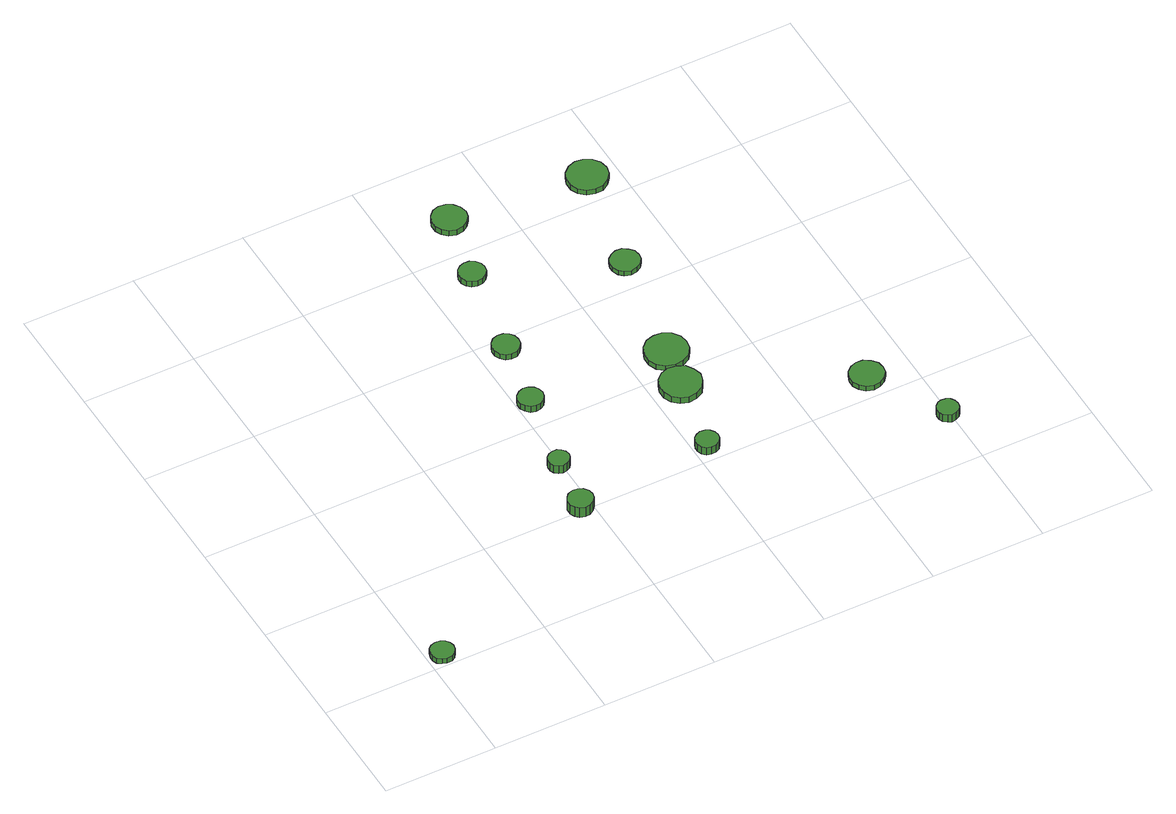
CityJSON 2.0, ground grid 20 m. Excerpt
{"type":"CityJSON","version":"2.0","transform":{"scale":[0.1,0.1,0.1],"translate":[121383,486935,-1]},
"CityObjects":{
"tree1":{"type":"SolitaryVegetationObject","attributes":{"function":"something"},"geometry":[{"type":"MultiSurface","lod":"1","boundaries":[[[0,1,2,3,4,5,6,7,8,9,10,11,12,13,14]],[[15,16,17,18,19,20,21,22,23,24,25,26,27,28,29]],[[0,29,28,1]],[[1,28,27,2]],[[2,27,26,3]],[[3,26,25,4]],[[4,25,24,5]],[[5,24,23,6]],[[6,23,22,7]],[[7,22,21,8]],[[8,21,20,9]],[[9,20,19,10]],[[10,19,18,11]],[[11,18,17,12]],[[12,17,16,13]],[[13,16,15,14]],[[14,15,29,0]]]}]},
"tree2":{"type":"SolitaryVegetationObject","attributes":{"function":"something"}},
"tree3":{"type":"SolitaryVegetationObject","attributes":{"function":"something"}},
"tree4":{"type":"SolitaryVegetationObject","attributes":{"function":"something"},"geometry":[{"type":"MultiSurface","lod":"1","boundaries":[[[30,31,32,33,34,35,36,37,38,39,40,41,42,43,44]],[[45,46,47,48,49,50,51,52,53,54,55,56,57,58,59]],[[30,59,58,31]],[[31,58,57,32]],[[32,57,56,33]],[[33,56,55,34]],[[34,55,54,35]],[[35,54,53,36]],[[36,53,52,37]],[[37,52,51,38]],[[38,51,50,39]],[[39,50,49,40]],[[40,49,48,41]],[[41,48,47,42]],[[42,47,46,43]],[[43,46,45,44]],[[44,45,59,30]]]}]},
"tree5":{"type":"SolitaryVegetationObject","attributes":{"function":"something"},"geometry":[{"type":"MultiSurface","lod":"1","boundaries":[[[60,61,62,63,64,65,66,67,68,69,70,71,72,73,74]],[[75,76,77,78,79,80,81,82,83,84,85,86,87,88,89]],[[60,89,88,61]],[[61,88,87,62]],[[62,87,86,63]],[[63,86,85,64]],[[64,85,84,65]],[[65,84,83,66]],[[66,83,82,67]],[[67,82,81,68]],[[68,81,80,69]],[[69,80,79,70]],[[70,79,78,71]],[[71,78,77,72]],[[72,77,76,73]],[[73,76,75,74]],[[74,75,89,60]]]}]},
"tree6":{"type":"SolitaryVegetationObject","attributes":{"function":"something"},"geometry":[{"type":"MultiSurface","lod":"1","boundaries":[[[90,91,92,93,94,95,96,97,98,99,100,101,102,103,104]],[[105,106,107,108,109,110,111,112,113,114,115,116,117,118,119]],[[90,119,118,91]],[[91,118,117,92]],[[92,117,116,93]],[[93,116,115,94]],[[94,115,114,95]],[[95,114,113,96]],[[96,113,112,97]],[[97,112,111,98]],[[98,111,110,99]],[[99,110,109,100]],[[100,109,108,101]],[[101,108,107,102]],[[102,107,106,103]],[[103,106,105,104]],[[104,105,119,90]]]}]},
"tree7":{"type":"SolitaryVegetationObject","attributes":{"function":"something"},"geometry":[{"type":"MultiSurface","lod":"1","boundaries":[[[120,121,122,123,124,125,126,127,128,129,130,131,132,133,134]],[[135,136,137,138,139,140,141,142,143,144,145,146,147,148,149]],[[120,149,148,121]],[[121,148,147,122]],[[122,147,146,123]],[[123,146,145,124]],[[124,145,144,125]],[[125,144,143,126]],[[126,143,142,127]],[[127,142,141,128]],[[128,141,140,129]],[[129,140,139,130]],[[130,139,138,131]],[[131,138,137,132]],[[132,137,136,133]],[[133,136,135,134]],[[134,135,149,120]]]}]},
"tree8":{"type":"SolitaryVegetationObject","attributes":{"function":"something"},"geometry":[{"type":"MultiSurface","lod":"1","boundaries":[[[150,151,152,153,154,155,156,157,158,159,160,161,162,163,164]],[[165,166,167,168,169,170,171,172,173,174,175,176,177,178,179]],[[150,179,178,151]],[[151,178,177,152]],[[152,177,176,153]],[[153,176,175,154]],[[154,175,174,155]],[[155,174,173,156]],[[156,173,172,157]],[[157,172,171,158]],[[158,171,170,159]],[[159,170,169,160]],[[160,169,168,161]],[[161,168,167,162]],[[162,167,166,163]],[[163,166,165,164]],[[164,165,179,150]]]}]},
"tree9":{"type":"SolitaryVegetationObject","attributes":{"function":"something"},"geometry":[{"type":"MultiSurface","lod":"1","boundaries":[[[180,181,182,183,184,185,186,187,188,189,190,191,192,193,194]],[[195,196,197,198,199,200,201,202,203,204,205,206,207,208,209]],[[180,209,208,181]],[[181,208,207,182]],[[182,207,206,183]],[[183,206,205,184]],[[184,205,204,185]],[[185,204,203,186]],[[186,203,202,187]],[[187,202,201,188]],[[188,201,200,189]],[[189,200,199,190]],[[190,199,198,191]],[[191,198,197,192]],[[192,197,196,193]],[[193,196,195,194]],[[194,195,209,180]]]}]},
"tree10":{"type":"SolitaryVegetationObject","attributes":{"function":"something"},"geometry":[{"type":"MultiSurface","lod":"1","boundaries":[[[210,211,212,213,214,215,216,217,218,219,220,221,222,223,224]],[[225,226,227,228,229,230,231,232,233,234,235,236,237,238,239]],[[210,239,238,211]],[[211,238,237,212]],[[212,237,236,213]],[[213,236,235,214]],[[214,235,234,215]],[[215,234,233,216]],[[216,233,232,217]],[[217,232,231,218]],[[218,231,230,219]],[[219,230,229,220]],[[220,229,228,221]],[[221,228,227,222]],[[222,227,226,223]],[[223,226,225,224]],[[224,225,239,210]]]}]},
"tree11":{"type":"SolitaryVegetationObject","attributes":{"function":"something"},"geometry":[{"type":"MultiSurface","lod":"1","boundaries":[[[240,241,242,243,244,245,246,247,248,249,250,251,252,253,254]],[[255,256,257,258,259,260,261,262,263,264,265,266,267,268,269]],[[240,269,268,241]],[[241,268,267,242]],[[242,267,266,243]],[[243,266,265,244]],[[244,265,264,245]],[[245,264,263,246]],[[246,263,262,247]],[[247,262,261,248]],[[248,261,260,249]],[[249,260,259,250]],[[250,259,258,251]],[[251,258,257,252]],[[252,257,256,253]],[[253,256,255,254]],[[254,255,269,240]]]}]},
"tree12":{"type":"SolitaryVegetationObject","attributes":{"function":"something"},"geometry":[{"type":"MultiSurface","lod":"1","boundaries":[[[270,271,272,273,274,275,276,277,278,279,280,281,282,283,284]],[[285,286,287,288,289,290,291,292,293,294,295,296,297,298,299]],[[270,299,298,271]],[[271,298,297,272]],[[272,297,296,273]],[[273,296,295,274]],[[274,295,294,275]],[[275,294,293,276]],[[276,293,292,277]],[[277,292,291,278]],[[278,291,290,279]],[[279,290,289,280]],[[280,289,288,281]],[[281,288,287,282]],[[282,287,286,283]],[[283,286,285,284]],[[284,285,299,270]]]}]},
"tree13":{"type":"SolitaryVegetationObject","attributes":{"function":"something"},"geometry":[{"type":"MultiSurface","lod":"1","boundaries":[[[300,301,302,303,304,305,306,307,308,309,310,311,312,313,314]],[[315,316,317,318,319,320,321,322,323,324,325,326,327,328,329]],[[300,329,328,301]],[[301,328,327,302]],[[302,327,326,303]],[[303,326,325,304]],[[304,325,324,305]],[[305,324,323,306]],[[306,323,322,307]],[[307,322,321,308]],[[308,321,320,309]],[[309,320,319,310]],[[310,319,318,311]],[[311,318,317,312]],[[312,317,316,313]],[[313,316,315,314]],[[314,315,329,300]]]}]},
"tree14":{"type":"SolitaryVegetationObject","attributes":{"function":"something"},"geometry":[{"type":"MultiSurface","lod":"1","boundaries":[[[330,331,332,333,334,335,336,337,338,339,340,341,342,343,344]],[[345,346,347,348,349,350,351,352,353,354,355,356,357,358,359]],[[330,359,358,331]],[[331,358,357,332]],[[332,357,356,333]],[[333,356,355,334]],[[334,355,354,335]],[[335,354,353,336]],[[336,353,352,337]],[[337,352,351,338]],[[338,351,350,339]],[[339,350,349,340]],[[340,349,348,341]],[[341,348,347,342]],[[342,347,346,343]],[[343,346,345,344]],[[344,345,359,330]]]}]},
"tree15":{"type":"SolitaryVegetationObject","attributes":{"function":"something"},"geometry":[{"type":"MultiSurface","lod":"1","boundaries":[[[360,361,362,363,364,365,366,367,368,369,370,371,372,373,374]],[[375,376,377,378,379,380,381,382,383,384,385,386,387,388,389]],[[360,389,388,361]],[[361,388,387,362]],[[362,387,386,363]],[[363,386,385,364]],[[364,385,384,365]],[[365,384,383,366]],[[366,383,382,367]],[[367,382,381,368]],[[368,381,380,369]],[[369,380,379,370]],[[370,379,378,371]],[[371,378,377,372]],[[372,377,376,373]],[[373,376,375,374]],[[374,375,389,360]]]}]},
"tree16":{"type":"SolitaryVegetationObject","attributes":{"function":"something"},"geometry":[{"type":"MultiSurface","lod":"1","boundaries":[[[390,391,392,393,394,395,396,397,398,399,400,401,402,403,404]],[[405,406,407,408,409,410,411,412,413,414,415,416,417,418,419]],[[390,419,418,391]],[[391,418,417,392]],[[392,417,416,393]],[[393,416,415,394]],[[394,415,414,395]],[[395,414,413,396]],[[396,413,412,397]],[[397,412,411,398]],[[398,411,410,399]],[[399,410,409,400]],[[400,409,408,401]],[[401,408,407,402]],[[402,407,406,403]],[[403,406,405,404]],[[404,405,419,390]]]}]}
},
"vertices":[
[48,25,17],[46,33,17],[41,40,17],[34,44,17],[25,45,17],[17,43,17],[10,37,17],[7,29,17],[7,20,17],[10,12,17],[17,7,17],[25,4,17],[34,5,17],[41,9,17],[46,16,17],[46,16,6],[41,9,6],[34,5,6],[25,4,6],[17,7,6],[10,12,6],[7,20,6],[7,29,6],[10,37,6],[17,43,6],[25,45,6],[34,44,6],[41,40,6],[46,33,6],[48,25,6],
[403,208,27],[401,217,27],[395,225,27],[387,229,27],[378,230,27],[369,227,27],[363,221,27],[359,213,27],[359,203,27],[363,195,27],[369,189,27],[378,186,27],[387,187,27],[395,192,27],[401,199,27],[401,199,6],[395,192,6],[387,187,6],[378,186,6],[369,189,6],[363,195,6],[359,203,6],[359,213,6],[363,221,6],[369,227,6],[378,230,6],[387,229,6],[395,225,6],[401,217,6],[403,208,6],
[415,308,23],[413,316,23],[408,322,23],[402,326,23],[394,326,23],[387,324,23],[381,319,23],[378,312,23],[378,304,23],[381,297,23],[387,292,23],[394,290,23],[402,291,23],[408,294,23],[413,301,23],[413,301,6],[408,294,6],[402,291,6],[394,290,6],[387,292,6],[381,297,6],[378,304,6],[378,312,6],[381,319,6],[387,324,6],[394,326,6],[402,326,6],[408,322,6],[413,316,6],[415,308,6],
[447,454,19],[445,463,19],[440,470,19],[432,475,19],[423,476,19],[414,473,19],[407,467,19],[403,458,19],[403,449,19],[407,441,19],[414,434,19],[423,432,19],[432,433,19],[440,437,19],[445,445,19],[445,445,6],[440,437,6],[432,433,6],[423,432,6],[414,434,6],[407,441,6],[403,449,6],[403,458,6],[407,467,6],[414,473,6],[423,476,6],[432,475,6],[440,470,6],[445,463,6],[447,454,6],
[472,578,17],[470,588,17],[464,596,17],[456,601,17],[446,602,17],[436,599,17],[429,592,17],[425,583,17],[425,573,17],[429,564,17],[436,557,17],[446,554,17],[456,555,17],[464,560,17],[470,568,17],[470,568,6],[464,560,6],[456,555,6],[446,554,6],[436,557,6],[429,564,6],[425,573,6],[425,583,6],[429,592,6],[436,599,6],[446,602,6],[456,601,6],[464,596,6],[470,588,6],[472,578,6],
[645,231,23],[643,239,23],[638,246,23],[631,250,23],[622,251,23],[614,248,23],[608,243,23],[605,235,23],[605,227,23],[608,219,23],[614,213,23],[622,211,23],[631,212,23],[638,216,23],[643,223,23],[643,223,7],[638,216,7],[631,212,7],[622,211,7],[614,213,7],[608,219,7],[605,227,7],[605,235,7],[608,243,7],[614,248,7],[622,251,7],[631,250,7],[638,246,7],[643,239,7],[645,231,7],
[503,747,18],[501,756,18],[495,764,18],[487,769,18],[477,770,18],[468,767,18],[461,761,18],[457,752,18],[457,742,18],[461,733,18],[468,727,18],[477,724,18],[487,725,18],[495,730,18],[501,738,18],[501,738,6],[495,730,6],[487,725,6],[477,724,6],[468,727,6],[461,733,6],[457,742,6],[457,752,6],[461,761,6],[468,767,6],[477,770,6],[487,769,6],[495,764,6],[501,756,6],[503,747,6],
[688,368,19],[684,382,19],[676,395,19],[662,402,19],[647,404,19],[633,399,19],[622,389,19],[616,375,19],[616,360,19],[622,346,19],[633,336,19],[647,331,19],[662,333,19],[676,340,19],[684,353,19],[684,353,6],[676,340,6],[662,333,6],[647,331,6],[633,336,6],[622,346,6],[616,360,6],[616,375,6],[622,389,6],[633,399,6],[647,404,6],[662,402,6],[676,395,6],[684,382,6],[688,368,6],
[537,871,17],[534,884,17],[526,894,17],[516,900,17],[503,902,17],[491,898,17],[482,889,17],[477,878,17],[477,865,17],[482,854,17],[491,845,17],[503,841,17],[516,843,17],[526,849,17],[534,859,17],[534,859,6],[526,849,6],[516,843,6],[503,841,6],[491,845,6],[482,854,6],[477,865,6],[477,878,6],[482,889,6],[491,898,6],[503,902,6],[516,900,6],[526,894,6],[534,884,6],[537,871,6],
[705,444,17],[702,459,17],[693,472,17],[679,480,17],[664,481,17],[649,477,17],[637,466,17],[631,452,17],[631,436,17],[637,422,17],[649,412,17],[664,407,17],[679,409,17],[693,416,17],[702,429,17],[702,429,6],[693,416,6],[679,409,6],[664,407,6],[649,412,6],[637,422,6],[631,436,6],[631,452,6],[637,466,6],[649,477,6],[664,481,6],[679,480,6],[693,472,6],[702,459,6],[705,444,6],
[733,653,16],[731,664,16],[724,672,16],[715,678,16],[704,679,16],[694,675,16],[686,668,16],[682,658,16],[682,648,16],[686,638,16],[694,631,16],[704,627,16],[715,629,16],[724,634,16],[731,643,16],[731,643,6],[724,634,6],[715,629,6],[704,627,6],[694,631,6],[686,638,6],[682,648,6],[682,658,6],[686,668,6],[694,675,6],[704,679,6],[715,678,6],[724,672,6],[731,664,6],[733,653,6],
[952,242,17],[950,254,17],[942,264,17],[931,271,17],[919,272,17],[907,268,17],[898,260,17],[893,248,17],[893,236,17],[898,225,17],[907,216,17],[919,212,17],[931,214,17],[942,220,17],[950,230,17],[950,230,7],[942,220,7],[931,214,7],[919,212,7],[907,216,7],[898,225,7],[893,236,7],[893,248,7],[898,260,7],[907,268,7],[919,272,7],[931,271,7],[942,264,7],[950,254,7],[952,242,7],
[782,850,17],[779,864,17],[770,876,17],[757,883,17],[743,885,17],[729,880,17],[718,870,17],[712,857,17],[712,842,17],[718,829,17],[729,819,17],[743,815,17],[757,816,17],[770,824,17],[779,835,17],[779,835,6],[770,824,6],[757,816,6],[743,815,6],[729,819,6],[718,829,6],[712,842,6],[712,857,6],[718,870,6],[729,880,6],[743,885,6],[757,883,6],[770,876,6],[779,864,6],[782,850,6],
[1015,108,23],[1013,116,23],[1009,122,23],[1002,126,23],[994,127,23],[987,125,23],[981,119,23],[978,112,23],[978,104,23],[981,97,23],[987,92,23],[994,89,23],[1002,90,23],[1009,94,23],[1013,100,23],[1013,100,7],[1009,94,7],[1002,90,7],[994,89,7],[987,92,7],[981,97,7],[978,104,7],[978,112,7],[981,119,7],[987,125,7],[994,127,7],[1002,126,7],[1009,122,7],[1013,116,7],[1015,108,7]
]}
